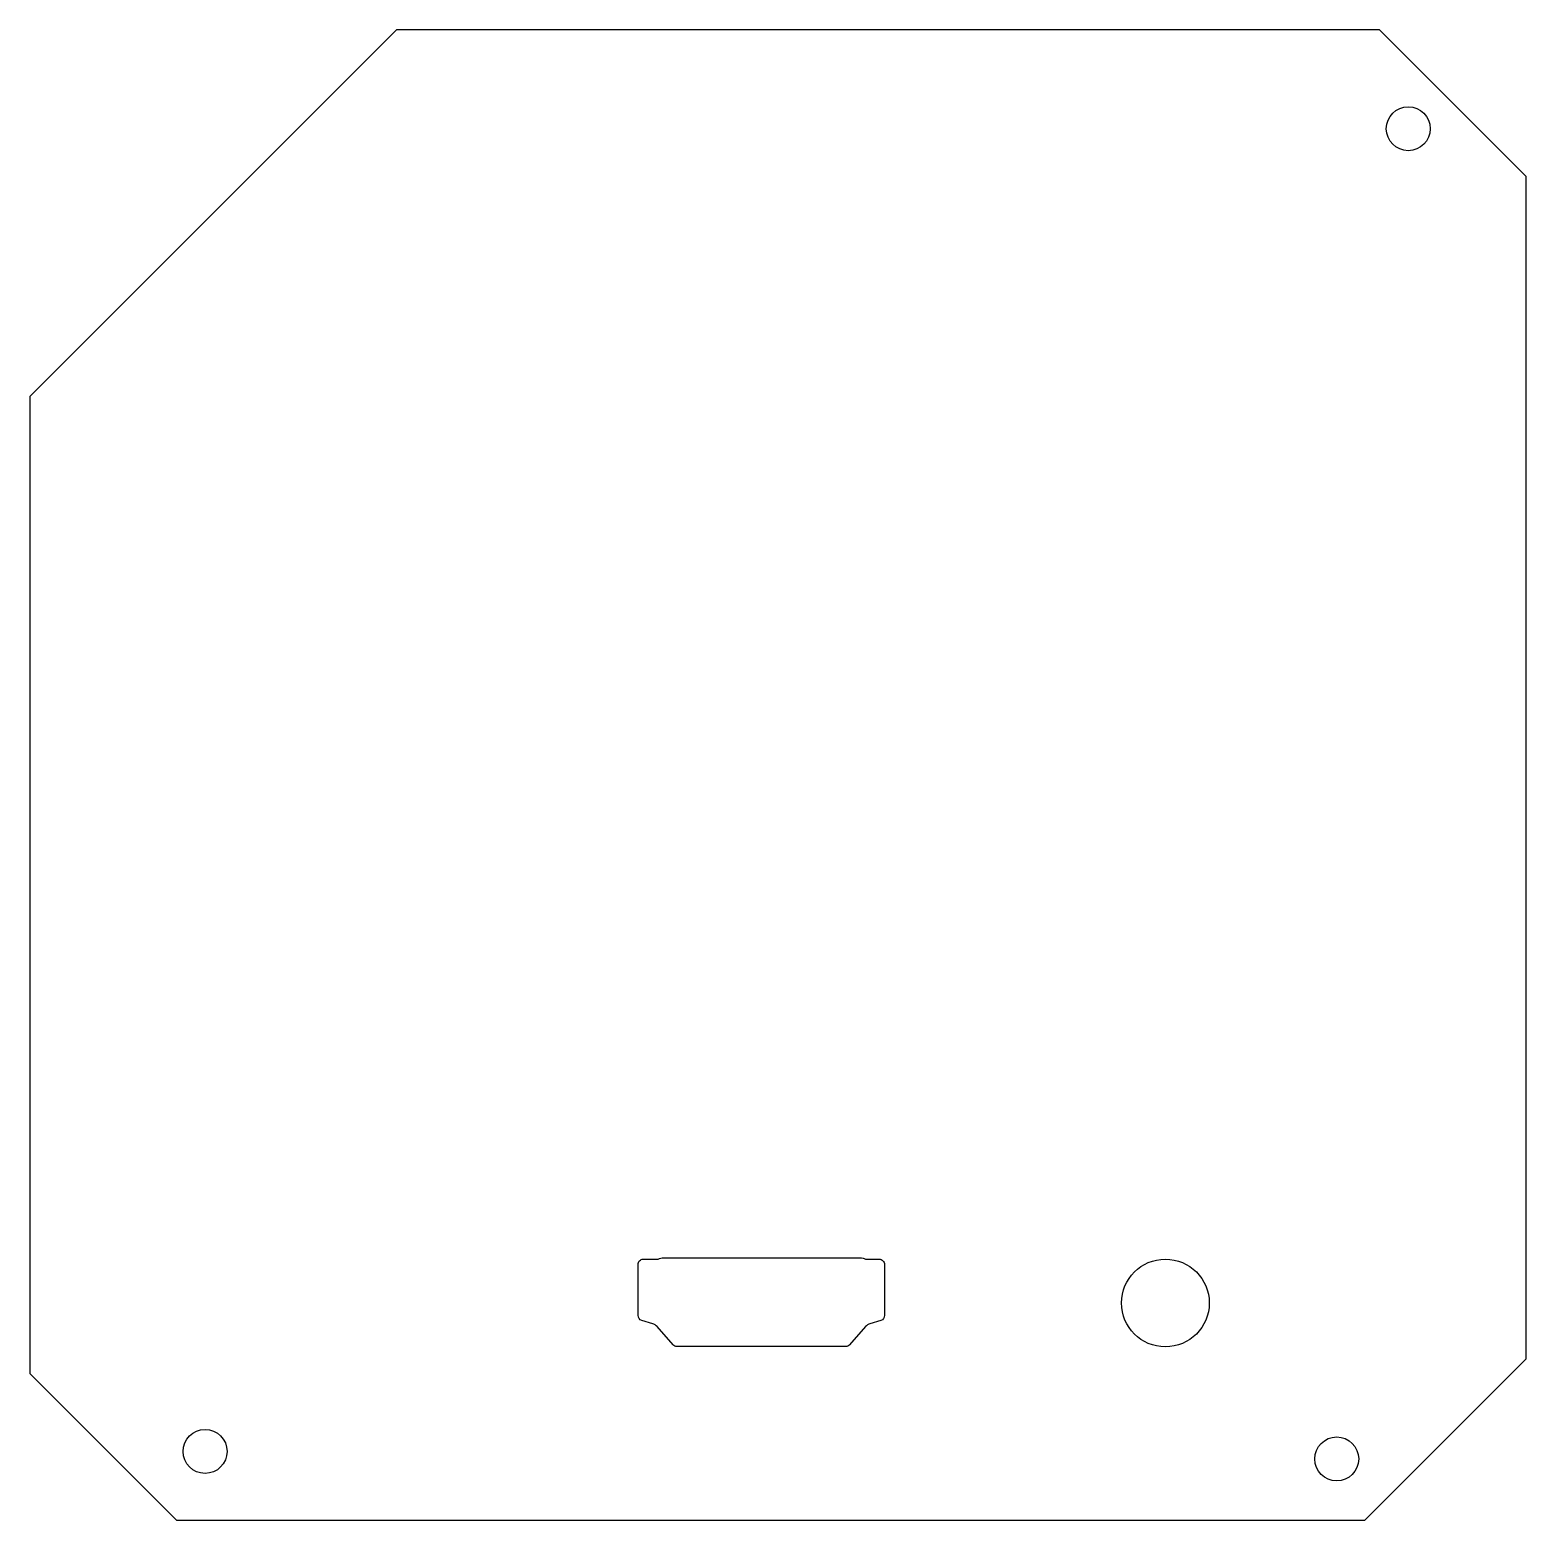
# Model space of a CAD drawing. Header units: millimetres. Extents: x -1 to 101, y -1 to 101.
import ezdxf

# ---------------------------------------------------------------- set-up
doc = ezdxf.new("R2010")
doc.units = ezdxf.units.MM
doc.layers.get('0').update_dxf_attribs({"linetype": 'CONTINUOUS'})

msp = doc.modelspace()

# ---------------------------------------------------------------- linework, layer by layer
msp.add_lwpolyline([(90, -1), (101, 10), (101, 90.6), (91, 100.6), (24, 100.6), (-1, 75.6), (-1, 9), (9, -1)], close=True)
msp.add_lwpolyline([(40.82, 16.79), (41.84, 16.79, -0.120302), (42.21, 16.88), (55.61, 16.88, -0.120302), (55.97, 16.79), (56.9, 16.79, -0.414214), (57.26, 16.43), (57.26, 12.96, -0.329254), (57.01, 12.61), (56.27, 12.38, 0.138537), (55.97, 12.19), (54.88, 10.95, -0.215533), (54.61, 10.83), (43.12, 10.83, -0.215533), (42.85, 10.95), (41.76, 12.19, 0.138537), (41.46, 12.38), (40.72, 12.61, -0.329254), (40.46, 12.96), (40.46, 16.43, -0.414214)], format="xyb", close=True)
for centre, radius in [((92.97, 93.86), 1.5), ((76.41, 13.8), 2.99), ((10.94, 3.68), 1.5), ((88.09, 3.17), 1.5)]:
    msp.add_circle(centre, radius)

doc.saveas('drawing.dxf')
